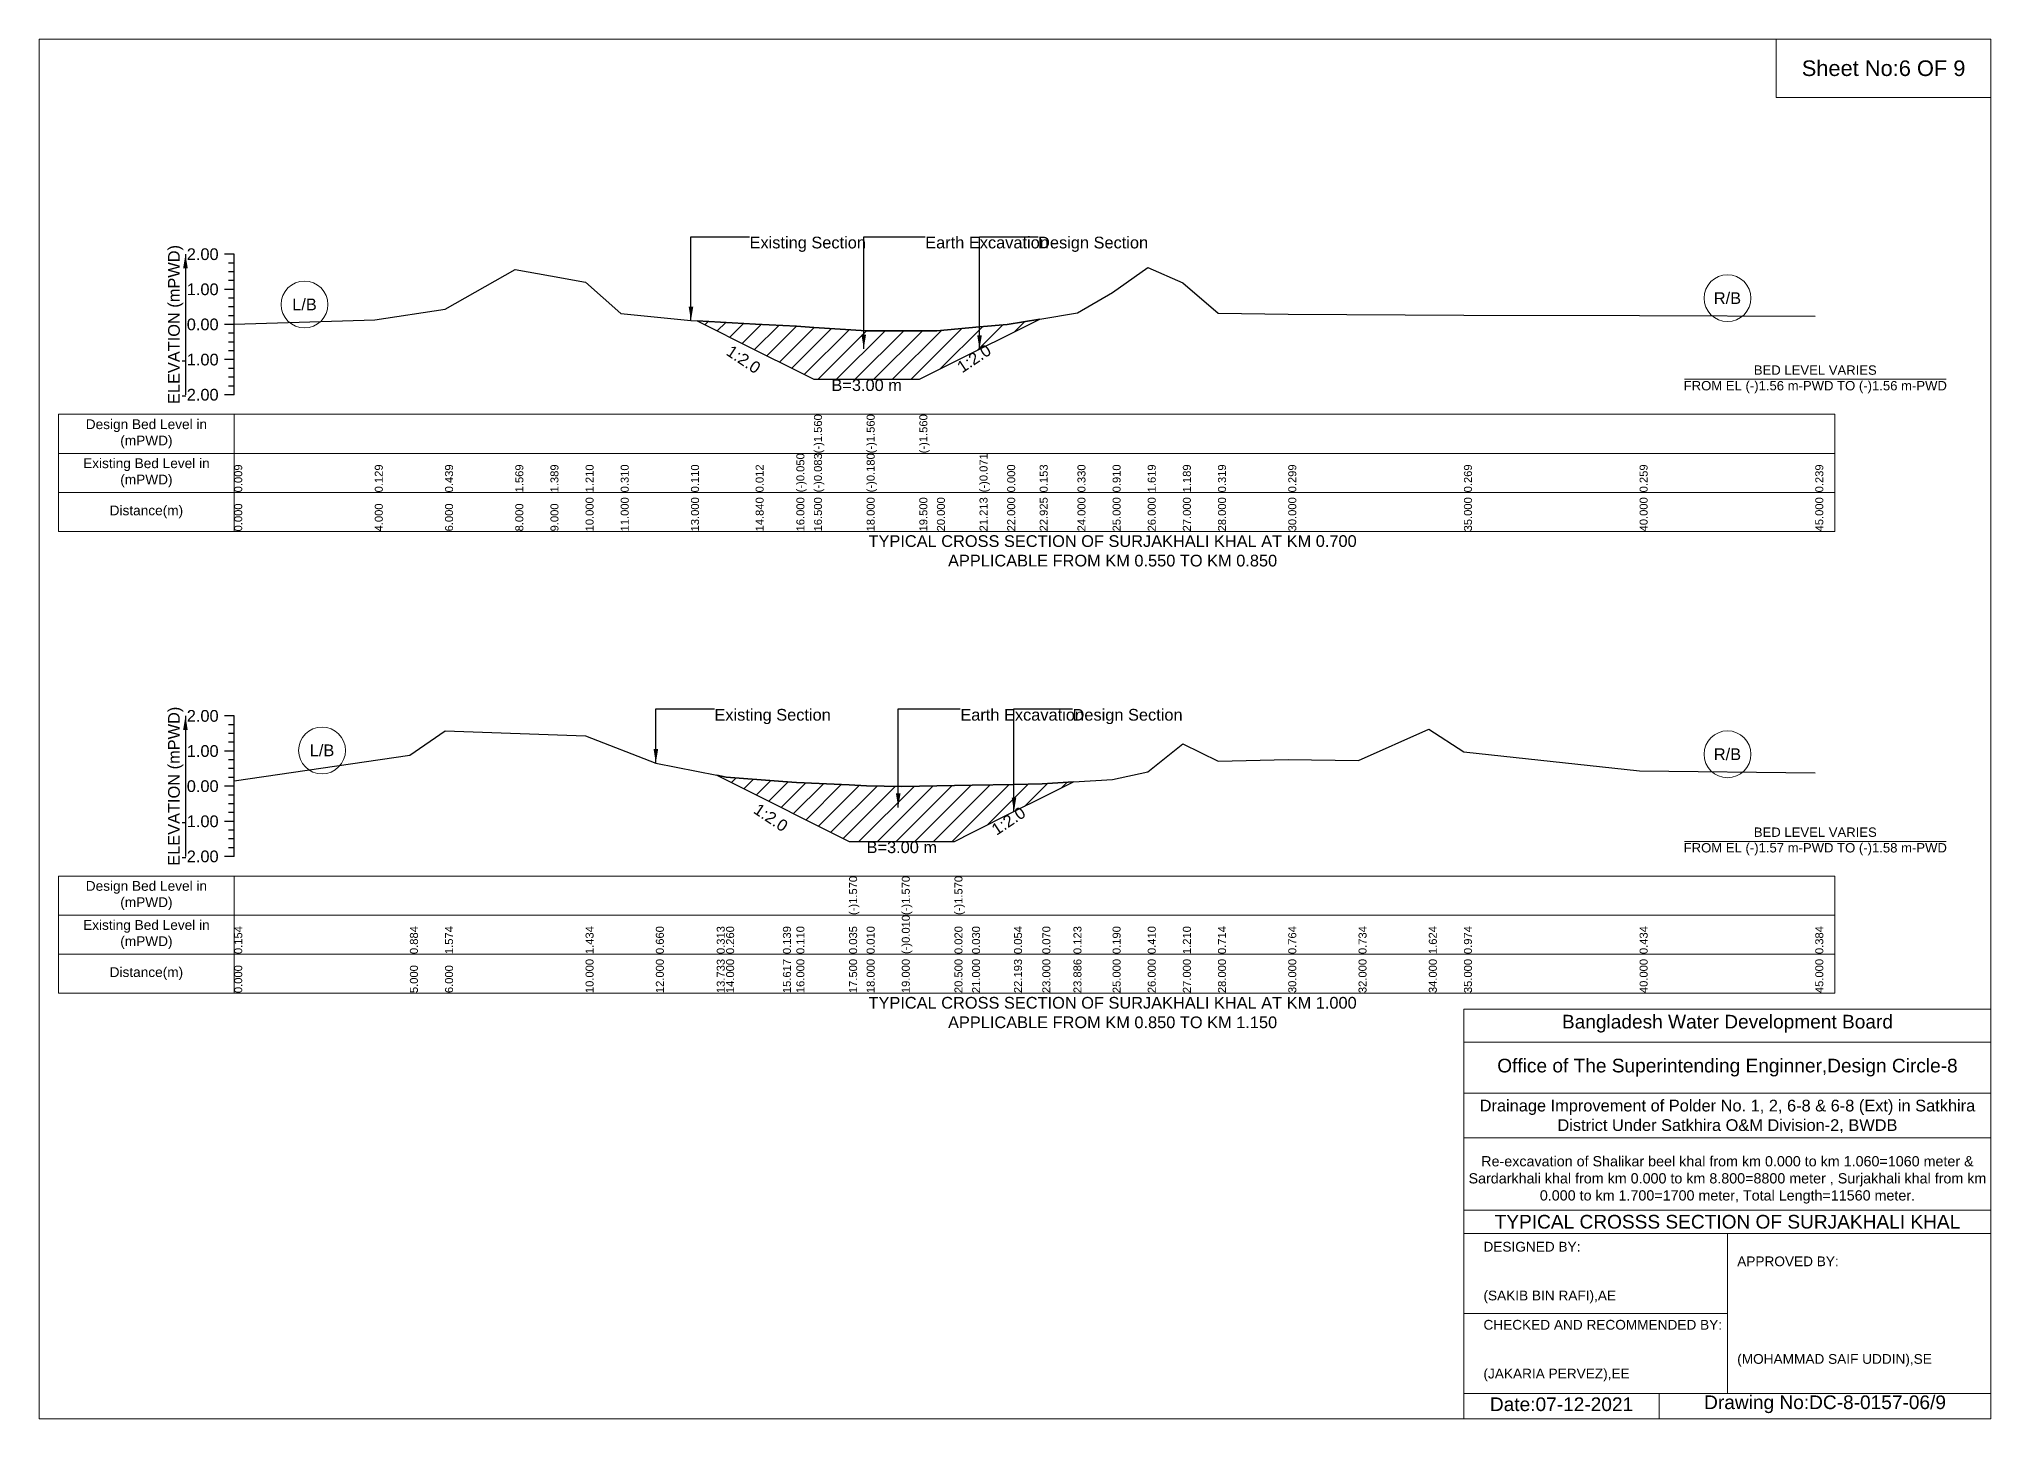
# Model space of a CAD drawing. Header units: inches. Extents: x 93000 to 506000, y -4242 to 0.
# Drawn here: x 470000 to 476000, y -4242 to 0 of the extents above; entities that cross this region are included whole.
import ezdxf

# ---------------------------------------------------------------- set-up
doc = ezdxf.new("R2010")
doc.units = ezdxf.units.IN
doc.header["$LTSCALE"] = 7
doc.header["$MEASUREMENT"] = 0
for name, color, linetype, lineweight in [('Cross section Data Border', 7, 'Continuous', 9), ('Cross Section Labels', 7, 'Continuous', 9), ('Existing_Bed_Level for Xsection', 7, 'Continuous', 25)]:
    doc.layers.add(name, color=color, linetype=linetype, lineweight=lineweight)
doc.styles.get("Standard").update_dxf_attribs({"font": 'arial.ttf'})
doc.dimstyles.get("Standard").update_dxf_attribs({"dimtxt": 0.18, "dimasz": 0.18, "dimexe": 0.18, "dimexo": 0.0625, "dimgap": 0.09, "dimtad": 0, "dimtih": 1, "dimtoh": 1, "dimdec": 4, "dimzin": 0, "dimdsep": 46, "dimtxsty": 'Standard', "dimcen": 0.09, "dimadec": 0, "dimazin": 0, "dimtfac": 1, "dimtdec": 4, "dimtofl": 0, "dimtmove": 0, "dimatfit": 3, "dimfxl": 1, "dimtolj": 1, "dimtzin": 0, "dimarcsym": 0})

msp = doc.modelspace()

# ---------------------------------------------------------------- hatches: boundary and pattern name
at = {"layer": 'Existing_Bed_Level for Xsection'}
h = msp.add_hatch(dxfattribs=at)
h.set_pattern_fill('ANSI31', color=256, scale=324, style=0)
h.paths.add_polyline_path([(472023.3, -866.7), (472202.7, -956.4), (472328, -1019), (472382, -1046), (472544, -1046), (472706, -1046), (472760, -1019), (472891, -953.6), (472976, -911), (473075.9, -861.1), (472976, -877.6), (472891, -885.2), (472760, -897), (472706, -897), (472544, -897), (472382, -886.5), (472328, -883), (472202.7, -876.3)])
h = msp.add_hatch(dxfattribs=at)
h.set_pattern_fill('ANSI31', color=256, scale=324, style=0)
h.paths.add_polyline_path([(472083.2, -2263.1), (472112, -2277.5), (472286.6, -2364.8), (472328, -2385.5), (472490, -2466.5), (472544, -2466.5), (472652, -2466.5), (472814, -2466.5), (472868, -2439.5), (472996.9, -2375), (473084, -2331.5), (473179.7, -2283.6), (473084, -2289.4), (472996.9, -2291.1), (472868, -2293.7), (472814, -2294.8), (472652, -2298), (472544, -2295.8), (472490, -2293.1), (472328, -2285), (472286.6, -2281.9), (472112, -2268.8)])

# ---------------------------------------------------------------- linework, layer by layer
at = {"layer": 'Cross section Data Border'}
for points in [[(470060, -1153.6), (475520, -1153.6), (475520, -1513.6), (470060, -1513.6)], [(470060, -2572.9), (475520, -2572.9), (475520, -2932.9), (470060, -2932.9)]]:
    msp.add_lwpolyline(points, close=True, dxfattribs=at)
for points in [[(470600, -1153.6), (470600, -1513.6)], [(470060, -1273.6), (475520, -1273.6)], [(470060, -1393.6), (475520, -1393.6)], [(470600, -2572.9), (470600, -2932.9)], [(470060, -2692.9), (475520, -2692.9)], [(470060, -2812.9), (475520, -2812.9)]]:
    msp.add_lwpolyline(points, dxfattribs=at)
at = {"layer": 'Cross Section Labels'}
for points in [[(470000, 0), (476000, 0), (476000, -4242), (470000, -4242)], [(475340, 0), (476000, 0), (476000, -180), (475340, -180)]]:
    msp.add_lwpolyline(points, close=True, dxfattribs=at)
for points in [[(475058.1, -1046), (475861.9, -1046)], [(475058.1, -2466.5), (475861.9, -2466.5)], [(474380, -4242), (474380, -2982), (476000, -2982)], [(474380, -3084), (476000, -3084)], [(474380, -3240), (476000, -3240)], [(474380, -3378), (476000, -3378)], [(474380, -3600), (476000, -3600)], [(474380, -3672), (476000, -3672)], [(475190, -3672), (475190, -4164)], [(474380, -3918), (475190, -3918)], [(474380, -4164), (476000, -4164)], [(474980, -4164), (474980, -4242)]]:
    msp.add_lwpolyline(points, dxfattribs=at)
for centre in [(470816, -816.1), (475190, -796.7), (470870, -2186.9), (475190, -2198.7)]:
    msp.add_circle(centre, 72, dxfattribs=at)
at = {"layer": 'Existing_Bed_Level for Xsection'}
for points in [[(470600, -661.6), (470570, -661.6)], [(470600, -688.6), (470582, -688.6)], [(470600, -715.6), (470582, -715.6)], [(470600, -1093.6), (470600, -985.6), (470600, -877.6), (470600, -769.6), (470600, -661.6)], [(470600, -876.6), (471032, -863.6), (471248, -830.1), (471464, -708.1), (471572, -727.5), (471680, -746.9), (471788, -844.1), (472004, -865.7), (472023.3, -866.7), (472202.7, -876.3), (472328, -883), (472382, -886.5), (472382, -886.5), (472544, -897), (472544, -897), (472706, -897), (472706, -897), (472760, -897), (472891, -885.2), (472976, -877.6), (473075.9, -861.1), (473192, -841.9), (473300, -779.3), (473408, -702.7), (473516, -749.1), (473624, -843.1), (473840, -845.3), (474380, -848.5), (474920, -849.6), (475460, -851.7)], [(470600, -769.6), (470570, -769.6)], [(470600, -742.6), (470582, -742.6)], [(470600, -796.6), (470582, -796.6)], [(470600, -823.6), (470582, -823.6)], [(470600, -877.6), (470570, -877.6)], [(470600, -850.6), (470582, -850.6)], [(470600, -904.6), (470582, -904.6)], [(470600, -931.6), (470582, -931.6)], [(470600, -958.6), (470582, -958.6)], [(470600, -985.6), (470570, -985.6)], [(470600, -1012.6), (470582, -1012.6)], [(470600, -1039.6), (470582, -1039.6)], [(470600, -1066.6), (470582, -1066.6)], [(470600, -1093.6), (470570, -1093.6)], [(470600, -2080.9), (470570, -2080.9)], [(470600, -2512.9), (470600, -2404.9), (470600, -2296.9), (470600, -2188.9), (470600, -2080.9)], [(470600, -2107.9), (470582, -2107.9)], [(470600, -2134.9), (470582, -2134.9)], [(470600, -2280.3), (471140, -2201.4), (471248, -2126.9), (471680, -2142), (471896, -2225.6), (472083.2, -2263.1), (472112, -2268.8), (472286.6, -2281.9), (472328, -2285), (472490, -2293.1), (472490, -2293.1), (472544, -2295.8), (472652, -2298), (472652, -2298), (472814, -2294.8), (472814, -2294.8), (472868, -2293.7), (472996.9, -2291.1), (473084, -2289.4), (473179.7, -2283.6), (473300, -2276.4), (473408, -2252.6), (473516, -2166.2), (473624, -2219.8), (473840, -2214.4), (474056, -2217.6), (474272, -2121.5), (474380, -2191.7), (474920, -2250), (475460, -2255.4)], [(470600, -2188.9), (470570, -2188.9)], [(470600, -2161.9), (470582, -2161.9)], [(470600, -2215.9), (470582, -2215.9)], [(470600, -2242.9), (470582, -2242.9)], [(470600, -2269.9), (470582, -2269.9)], [(470600, -2296.9), (470570, -2296.9)], [(470600, -2323.9), (470582, -2323.9)], [(470600, -2350.9), (470582, -2350.9)], [(470600, -2377.9), (470582, -2377.9)], [(470600, -2404.9), (470570, -2404.9)], [(470600, -2431.9), (470582, -2431.9)], [(470600, -2458.9), (470582, -2458.9)], [(470600, -2512.9), (470570, -2512.9)], [(470600, -2485.9), (470582, -2485.9)]]:
    msp.add_lwpolyline(points, dxfattribs=at)
for points in [[(472023.3, -866.7), (472202.7, -956.4), (472328, -1019), (472382, -1046), (472382, -1046), (472544, -1046), (472544, -1046), (472706, -1046), (472706, -1046), (472760, -1019), (472891, -953.6), (472976, -911), (473075.9, -861.1), (473075.9, -861.1), (473075.9, -861.1), (472976, -877.6), (472891, -885.2), (472760, -897), (472706, -897), (472706, -897), (472544, -897), (472544, -897), (472382, -886.5), (472382, -886.5), (472328, -883), (472202.7, -876.3)], [(472083.2, -2263.1), (472112, -2277.5), (472286.6, -2364.8), (472328, -2385.5), (472490, -2466.5), (472490, -2466.5), (472544, -2466.5), (472652, -2466.5), (472652, -2466.5), (472814, -2466.5), (472814, -2466.5), (472868, -2439.5), (472996.9, -2375), (473084, -2331.5), (473179.7, -2283.6), (473084, -2289.4), (472996.9, -2291.1), (472868, -2293.7), (472814, -2294.8), (472814, -2294.8), (472652, -2298), (472652, -2298), (472544, -2295.8), (472490, -2293.1), (472490, -2293.1), (472328, -2285), (472286.6, -2281.9), (472112, -2268.8)]]:
    msp.add_lwpolyline(points, close=True, dxfattribs=at)

# ---------------------------------------------------------------- texts
at = {"layer": 'Cross section Data Border', "char_height": 30, "width": 480, "attachment_point": 5}
for s, insert in [('Design Bed Level in (mPWD)', (470330, -1213.6)), ('Existing Bed Level in (mPWD)', (470330, -1333.6)), ('Distance(m)', (470330, -1453.6)), ('Design Bed Level in (mPWD)', (470330, -2632.9)), ('Existing Bed Level in (mPWD)', (470330, -2752.9)), ('Distance(m)', (470330, -2872.9))]:
    msp.add_mtext(s, dxfattribs=dict(at, insert=insert))
at = {"layer": 'Cross Section Labels'}
for s, insert, char_height, attachment_point in [('Sheet No:6 OF 9', (475670, -90), 48, 5), ('Existing Section', (472184, -607.6), 36, 1), ('Earth Excavation', (472724, -607.6), 36, 1), ('Design Section', (473071, -607.6), 36, 1), ('R/B', (475190, -796.7), 36, 5), ('L/B', (470816, -816.1), 36, 5), ('BED LEVEL VARIES ^JFROM EL (-)1.56 m-PWD TO (-)1.56 m-PWD', (475460, -1046), 28.8, 5), ('B=3.00 m', (472544, -1046), 36, 2), ('TYPICAL CROSS SECTION OF SURJAKHALI KHAL AT KM 0.700^JAPPLICABLE FROM KM 0.550 TO KM 0.850', (473300, -1573.6), 36, 5), ('Existing Section', (472076, -2059.3), 36, 1), ('Earth Excavation', (472832, -2059.3), 36, 1), ('Design Section', (473176.9, -2059.3), 36, 1), ('L/B', (470870, -2186.9), 36, 5), ('R/B', (475190, -2198.7), 36, 5), ('BED LEVEL VARIES ^JFROM EL (-)1.57 m-PWD TO (-)1.58 m-PWD', (475460, -2466.5), 28.8, 5), ('B=3.00 m', (472652, -2466.5), 36, 2), ('TYPICAL CROSS SECTION OF SURJAKHALI KHAL AT KM 1.000^JAPPLICABLE FROM KM 0.850 TO KM 1.150', (473300, -2992.9), 36, 5), ('Bangladesh Water Development Board', (475190, -3027), 42, 5), ('Office of The Superintending Enginner,Design Circle-8', (475190, -3162), 42, 5)]:
    msp.add_mtext(s, dxfattribs=dict(at, insert=insert, char_height=char_height, attachment_point=attachment_point))
at = {"layer": 'Cross Section Labels', "char_height": 36, "attachment_point": 2}
for insert, rotation in [((472175.7, -969.9), 326.30993), ((472864, -967.1), 33.69007), ((472259.6, -2378.3), 326.30993), ((472969.9, -2388.5), 33.69007)]:
    msp.add_mtext('1:2.0', dxfattribs=dict(at, insert=insert, rotation=rotation))
at = {"layer": 'Cross Section Labels'}
for s, insert, char_height, width, attachment_point in [('Drainage Improvement of Polder No. 1, 2, 6-8 & 6-8 (Ext) in Satkhira District Under Satkhira O&M Division-2, BWDB', (475190, -3312), 36, 1680, 5), ('Re-excavation of Shalikar beel khal from km 0.000 to km 1.060=1060 meter & Sardarkhali khal from km 0.000 to km 8.800=8800 meter , Surjakhali khal from km 0.000 to km 1.700=1700 meter, Total Length=11560 meter.', (475190, -3507), 31.4683, 1620, 5), ('TYPICAL CROSSS SECTION OF SURJAKHALI KHAL', (475190, -3636), 42, 1680, 5), ('DESIGNED BY:^J^J^J(SAKIB BIN RAFI),AE', (474440, -3792), 30, 840, 4), ('APPROVED BY:^J^J^J^J^J^J(MOHAMMAD SAIF UDDIN),SE', (475220, -3912), 30, 840, 4), ('CHECKED AND RECOMMENDED BY:^J^J^J(JAKARIA PERVEZ),EE', (474440, -4032), 30, 840, 4), ('Date:07-12-2021', (474680, -4197), 42, 840, 5), ('Drawing No:DC-8-0157-06/9', (475490, -4197), 42, 1320, 5)]:
    msp.add_mtext(s, dxfattribs=dict(at, insert=insert, char_height=char_height, width=width, attachment_point=attachment_point))
at = {"layer": 'Existing_Bed_Level for Xsection', "rotation": 90}
for s, insert, char_height, attachment_point in [('ELEVATION (mPWD)', (470420, -877.6), 36, 5), ('(-)1.560', (472382, -1273.6), 24.6, 1), ('(-)1.560', (472544, -1273.6), 24.6, 1), ('(-)1.560', (472706, -1273.6), 24.6, 1), ('0.009', (470600, -1393.6), 24.6, 1), ('0.129', (471032, -1393.6), 24.6, 1), ('0.439', (471248, -1393.6), 24.6, 1), ('1.569', (471464, -1393.6), 24.6, 1), ('1.389', (471572, -1393.6), 24.6, 1), ('1.210', (471680, -1393.6), 24.6, 1), ('0.310', (471788, -1393.6), 24.6, 1), ('0.110', (472004, -1393.6), 24.6, 1), ('0.012', (472202.7, -1393.6), 24.6, 1), ('(-)0.050', (472328, -1393.6), 24.6, 1), ('(-)0.083', (472382, -1393.6), 24.6, 1), ('(-)0.180', (472544, -1393.6), 24.6, 1), ('(-)0.071', (472891, -1393.6), 24.6, 1), ('0.000', (472976, -1393.6), 24.6, 1), ('0.153', (473075.9, -1393.6), 24.6, 1), ('0.330', (473192, -1393.6), 24.6, 1), ('0.910', (473300, -1393.6), 24.6, 1), ('1.619', (473408, -1393.6), 24.6, 1), ('1.189', (473516, -1393.6), 24.6, 1), ('0.319', (473624, -1393.6), 24.6, 1), ('0.299', (473840, -1393.6), 24.6, 1), ('0.269', (474380, -1393.6), 24.6, 1), ('0.259', (474920, -1393.6), 24.6, 1), ('0.239', (475460, -1393.6), 24.6, 1), ('0.000', (470600, -1513.6), 24.6, 1), ('4.000', (471032, -1513.6), 24.6, 1), ('6.000', (471248, -1513.6), 24.6, 1), ('8.000', (471464, -1513.6), 24.6, 1), ('9.000', (471572, -1513.6), 24.6, 1), ('10.000', (471680, -1513.6), 24.6, 1), ('11.000', (471788, -1513.6), 24.6, 1), ('13.000', (472004, -1513.6), 24.6, 1), ('14.840', (472202.7, -1513.6), 24.6, 1), ('16.000', (472328, -1513.6), 24.6, 1), ('16.500', (472382, -1513.6), 24.6, 1), ('18.000', (472544, -1513.6), 24.6, 1), ('19.500', (472706, -1513.6), 24.6, 1), ('20.000', (472760, -1513.6), 24.6, 1), ('21.213', (472891, -1513.6), 24.6, 1), ('22.000', (472976, -1513.6), 24.6, 1), ('22.925', (473075.9, -1513.6), 24.6, 1), ('24.000', (473192, -1513.6), 24.6, 1), ('25.000', (473300, -1513.6), 24.6, 1), ('26.000', (473408, -1513.6), 24.6, 1), ('27.000', (473516, -1513.6), 24.6, 1), ('28.000', (473624, -1513.6), 24.6, 1), ('30.000', (473840, -1513.6), 24.6, 1), ('35.000', (474380, -1513.6), 24.6, 1), ('40.000', (474920, -1513.6), 24.6, 1), ('45.000', (475460, -1513.6), 24.6, 1), ('ELEVATION (mPWD)', (470420, -2296.9), 36, 5), ('(-)1.570', (472490, -2692.9), 24.6, 1), ('(-)1.570', (472652, -2692.9), 24.6, 1), ('(-)1.570', (472814, -2692.9), 24.6, 1), ('(-)0.010', (472652, -2812.9), 24.6, 1), ('0.154', (470600, -2812.9), 24.6, 1), ('0.884', (471140, -2812.9), 24.6, 1), ('1.574', (471248, -2812.9), 24.6, 1), ('1.434', (471680, -2812.9), 24.6, 1), ('0.660', (471896, -2812.9), 24.6, 1), ('0.313', (472083.2, -2812.9), 24.6, 1), ('0.260', (472112, -2812.9), 24.6, 1), ('0.139', (472286.6, -2812.9), 24.6, 1), ('0.110', (472328, -2812.9), 24.6, 1), ('0.035', (472490, -2812.9), 24.6, 1), ('0.010', (472544, -2812.9), 24.6, 1), ('0.020', (472814, -2812.9), 24.6, 1), ('0.030', (472868, -2812.9), 24.6, 1), ('0.054', (472996.9, -2812.9), 24.6, 1), ('0.070', (473084, -2812.9), 24.6, 1), ('0.123', (473179.7, -2812.9), 24.6, 1), ('0.190', (473300, -2812.9), 24.6, 1), ('0.410', (473408, -2812.9), 24.6, 1), ('1.210', (473516, -2812.9), 24.6, 1), ('0.714', (473624, -2812.9), 24.6, 1), ('0.764', (473840, -2812.9), 24.6, 1), ('0.734', (474056, -2812.9), 24.6, 1), ('1.624', (474272, -2812.9), 24.6, 1), ('0.974', (474380, -2812.9), 24.6, 1), ('0.434', (474920, -2812.9), 24.6, 1), ('0.384', (475460, -2812.9), 24.6, 1), ('0.000', (470600, -2932.9), 24.6, 1), ('5.000', (471140, -2932.9), 24.6, 1), ('6.000', (471248, -2932.9), 24.6, 1), ('10.000', (471680, -2932.9), 24.6, 1), ('12.000', (471896, -2932.9), 24.6, 1), ('13.733', (472083.2, -2932.9), 24.6, 1), ('14.000', (472112, -2932.9), 24.6, 1), ('15.617', (472286.6, -2932.9), 24.6, 1), ('16.000', (472328, -2932.9), 24.6, 1), ('17.500', (472490, -2932.9), 24.6, 1), ('18.000', (472544, -2932.9), 24.6, 1), ('19.000', (472652, -2932.9), 24.6, 1), ('20.500', (472814, -2932.9), 24.6, 1), ('21.000', (472868, -2932.9), 24.6, 1), ('22.193', (472996.9, -2932.9), 24.6, 1), ('23.000', (473084, -2932.9), 24.6, 1), ('23.886', (473179.7, -2932.9), 24.6, 1), ('25.000', (473300, -2932.9), 24.6, 1), ('26.000', (473408, -2932.9), 24.6, 1), ('27.000', (473516, -2932.9), 24.6, 1), ('28.000', (473624, -2932.9), 24.6, 1), ('30.000', (473840, -2932.9), 24.6, 1), ('32.000', (474056, -2932.9), 24.6, 1), ('34.000', (474272, -2932.9), 24.6, 1), ('35.000', (474380, -2932.9), 24.6, 1), ('40.000', (474920, -2932.9), 24.6, 1), ('45.000', (475460, -2932.9), 24.6, 1)]:
    msp.add_mtext(s, dxfattribs=dict(at, insert=insert, char_height=char_height, attachment_point=attachment_point))
at = {"layer": 'Existing_Bed_Level for Xsection', "char_height": 36, "attachment_point": 6}
for s, insert in [('2.00', (470552, -661.6)), ('1.00', (470552, -769.6)), ('0.00', (470552, -877.6)), ('-1.00', (470552, -985.6)), ('-2.00', (470552, -1093.6)), ('2.00', (470552, -2080.9)), ('1.00', (470552, -2188.9)), ('0.00', (470552, -2296.9)), ('-1.00', (470552, -2404.9)), ('-2.00', (470552, -2512.9))]:
    msp.add_mtext(s, dxfattribs=dict(at, insert=insert))

# ---------------------------------------------------------------- leaders
at = {"layer": 'Cross Section Labels', "annotation_type": 0, "has_hookline": 1, "hookline_direction": 0}
for points, text_width in [([(472004, -865.7), (472004, -607.6), (472183.9, -607.6)], 350.4), ([(472535.1, -951.9), (472535.1, -607.6), (472723.9, -607.6)], 372.7), ([(472891, -953.6), (472891, -607.6), (473070.9, -607.6)], 330.9), ([(471896, -2225.6), (471896, -2059.3), (472075.9, -2059.3)], 350.4), ([(472641.1, -2362.2), (472641.1, -2059.3), (472831.9, -2059.3)], 372.7), ([(472996.9, -2375), (472996.9, -2059.3), (473176.8, -2059.3)], 330.9)]:
    msp.add_leader(points, dimstyle='Standard', override={"dimasz": 43.2}, dxfattribs=dict(at, text_width=text_width))
at = {"layer": 'Existing_Bed_Level for Xsection'}
for points in [[(470450, -661.6), (470450, -1093.6)], [(470450, -2080.9), (470450, -2512.9)]]:
    msp.add_leader(points, dimstyle='Standard', override={"dimasz": 43.2}, dxfattribs=at)

doc.saveas('drawing.dxf')
